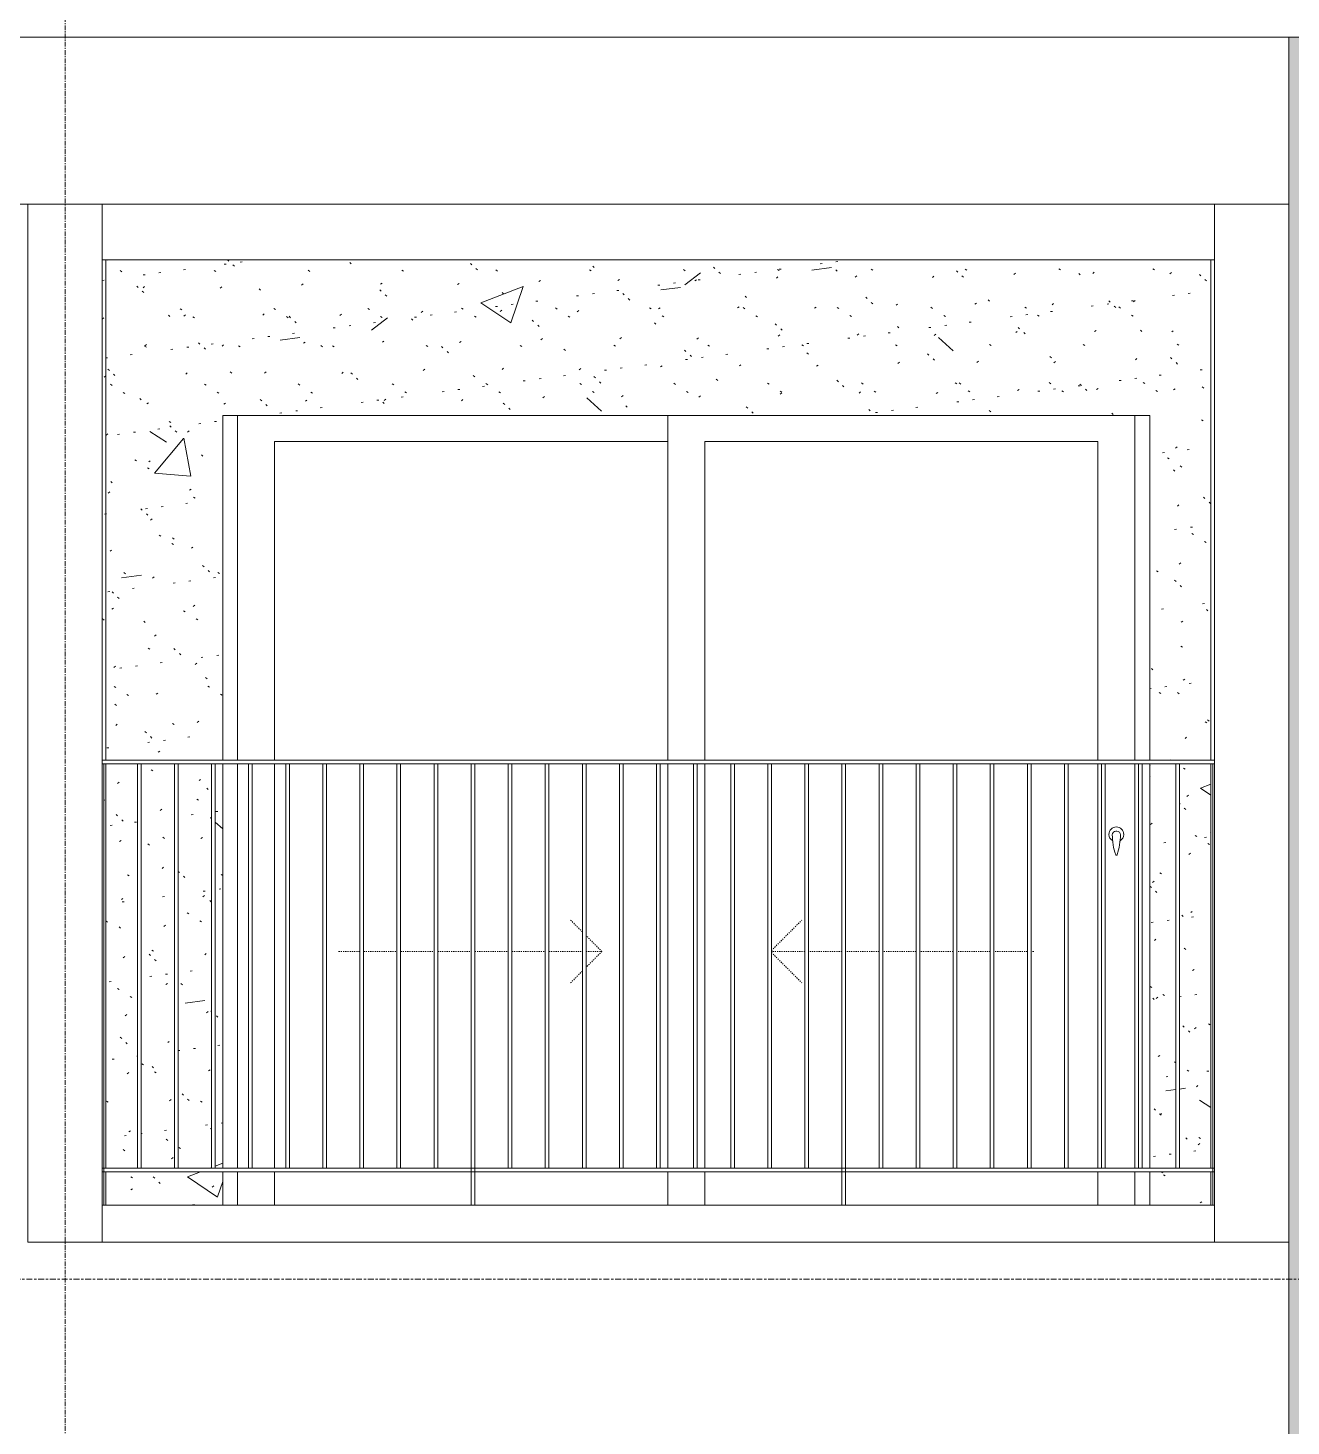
# Model space of a CAD drawing. Header units: millimetres. Extents: x -134153 to 99383, y -5233 to 35400.
# Drawn here: x 53159 to 56565, y 12004 to 15775 of the extents above; entities that cross this region are included whole.
import ezdxf

# ---------------------------------------------------------------- set-up
doc = ezdxf.new("R2010")
doc.units = ezdxf.units.MM
for name, pattern in [('Centre', [31.75, 6.35, -4.7625, 15.875, -4.7625]), ('Dash', [6, 3, -3]), ('Grid Line', [22.225, 12.7, -3.175, 3.175, -3.175])]:
    doc.linetypes.add(name, pattern=pattern)
for name, color, linetype, lineweight in [('0-2', 250, 'Continuous', 5), ('A-DOOR', 31, 'Continuous', 9), ('A-DOOR-FRAM', 31, 'Continuous', 9), ('A-DOOR-HDLN', 31, 'Dash', 9), ('A-FLOR-HRAL', 11, 'Continuous', 9), ('A-FLOR-LEVL-2', 51, 'Centre', 9), ('A-WALL', 113, 'Continuous', 9), ('A-WALL-PATT-1', 9, 'Continuous', 9), ('A-WALL-PATT-2', 111, 'Continuous', 5), ('I-WALL-1', 7, 'Continuous', 9), ('S-BEAM-1', 7, 'Continuous', 9), ('S-COLS', 52, 'Continuous', 9), ('S-GRID-1', 1, 'Grid Line', 9)]:
    doc.layers.add(name, color=color, linetype=linetype, lineweight=lineweight)
pattern_1 = [(50, (82572.6, 0), (1165.98, -102.01), [121.92, -1341.12]), (355, (82572.6, 0), (-225.554, 1222.76), [97.536, -1072.896]), (100.451, (82669.8, -8.5), (940.43, 1120.746), [103.616, -1139.776]), (46.184, (82572.6, 325.1), (1734.91, -269.07), [182.88, -2011.68]), (96.636, (82717.2, 302.7), (1519.38, 1583.54), [155.42, -1709.66]), (351.184, (82572.6, 325.1), (1519.4, 1583.52), [146.3, -1609.34]), (21, (82735.2, 243.8), (970.33, -654.498), [121.92, -1341.12]), (326, (82735.2, 243.8), (395.53, 1178.804), [97.536, -1072.896]), (71.451, (82816, 189.3), (1365.87, 524.296), [103.616, -1139.776]), (37.5, (82572.62, 0), (19.767, 541.153), [53.645, -1006.246, 53.645, -1035.507, -1076.96]), (37.5, (82572.62, 0), (19.767, 541.153), [-2149.043, 53.645, -1023.315]), (7.5, (82572.6, 0), (427.646, 641.156), [53.645, -567.334, 53.645, -981.862, -410.464]), (7.5, (82572.6, 0), (427.646, 641.156), [-1656.486, 53.645, -356.82]), (327.5, (82210.1, 0), (867.782, -36.665), [53.645, -352.755, 53.645, -1214.323, -1682.496]), (327.5, (82210.1, 0), (867.782, -36.665), [-1674.37, 53.645, -1628.85]), (317.5, (82047.56, 0), (948.028, 162.73), [53.645, -474.675, 53.645, -788.416, -1194.816]), (317.5, (82047.56, 0), (948.028, 162.73), [-1370.38, 53.645, -1141.17])]
pattern_2 = [(37.5, (82572.62, 0), (-5.1206, 156.6122), [5.364, -118.181, 5.364, -132.812, -132.08]), (37.5, (82572.62, 0), (-5.1206, 156.6122), [-261.722, 5.364, -126.716]), (7.5, (82572.62, 0), (143.847, 229.3842), [5.364, -61.285, 5.364, -105.989, -42.672]), (7.5, (82572.62, 0), (143.847, 229.3842), [-178.003, 5.364, -37.308]), (327.5, (82472.65, 0), (253.1176, 0.4601), [5.364, -35.276, 5.364, -140.94, -191.008]), (327.5, (82472.65, 0), (253.1176, 0.4601), [-186.944, 5.364, -185.644]), (317.5, (82472.65, 0), (244.338, 71.3376), [5.364, -14.956, 5.364, -90.546, -109.728]), (317.5, (82472.65, 0), (244.338, 71.3376), [-116.23, 5.364, -104.364])]

# ---------------------------------------------------------------- blocks, each defined once
blk = doc.blocks.new('NCV_TKTC_KET CAU_rvt-2-TKCS_MẶT ĐỨNG HƯỚNG NAM')
at = {"layer": 'S-BEAM-1'}
for p, q in [((95052.5, 15750.1), (95052.5, 15700)), ((95052.6, 15700), (95052.6, 15300)), ((94852.6, 15300), (86277.6, 15300)), ((95052.6, 15300), (94852.6, 15300)), ((91652.5, 12500), (91852.5, 12500)), ((91852.5, 12500), (94852.5, 12500)), ((94852.5, 12500), (95052.5, 12500)), ((95052.5, 12500), (95052.5, 12300)), ((95052.6, 12300), (95052.6, 11900))]:
    blk.add_line(p, q, dxfattribs=at)
blk = doc.blocks.new('NCV_TKTC_TANG 3 - 4_rvt-3-TKCS_MẶT ĐỨNG HƯỚNG NAM')
at = {"layer": 'A-WALL-PATT-1'}
h = blk.add_hatch(dxfattribs=at)
h.set_pattern_fill('FP_31', color=256, style=0, pattern_type=2)
h.set_pattern_definition(pattern_1)
h.paths.add_polyline_path([(91862.6, 12600), (91862.1, 12690), (91857.5, 12690), (91857.5, 12600), (91862.4, 12600)])
h.paths.add_polyline_path([(91862.6, 12700), (91862.6, 13790), (91857.5, 13790), (91857.5, 12700), (91862.1, 12700)])
h.paths.add_polyline_path([(91852.6, 13800), (91862.6, 13800), (91862.6, 15150), (91852.6, 15150), (91852.6, 14242.8)])
h = blk.add_hatch(dxfattribs=at)
h.set_pattern_fill('FP_32', color=256, style=0, pattern_type=2)
h.set_pattern_definition(pattern_2)
h.paths.add_polyline_path([(91862.6, 12600), (91862.1, 12690), (91857.5, 12690), (91857.5, 12600), (91862.4, 12600)])
h.paths.add_polyline_path([(91862.6, 12700), (91862.6, 13790), (91857.5, 13790), (91857.5, 12700), (91862.1, 12700)])
h.paths.add_polyline_path([(91852.6, 13800), (91862.6, 13800), (91862.6, 15150), (91852.6, 15150), (91852.6, 14242.8)])
h = blk.add_hatch(dxfattribs=at)
h.set_pattern_fill('FP_31', color=256, style=0, pattern_type=2)
h.set_pattern_definition(pattern_1)
h.paths.add_polyline_path([(91883.3, 12600), (92177.6, 12600), (92177.6, 12690), (91862.6, 12690), (91862.6, 12600), (91873.9, 12600)])
h.paths.add_polyline_path([(94677.6, 12600), (94842.6, 12600), (94842.6, 12690), (94677.6, 12690)])
h.paths.add_polyline_path([(91897.1, 12700), (91947.5, 12700), (91947.5, 13790), (91862.6, 13790), (91862.6, 12700), (91888.2, 12700)])
h.paths.add_polyline_path([(92177.6, 12700), (92177.6, 13790), (92157.5, 13790), (92157.5, 12700)])
h.paths.add_polyline_path([(92147.5, 12700), (92147.5, 13790), (92057.5, 13790), (92057.5, 12700)])
h.paths.add_polyline_path([(92047.5, 12700), (92047.5, 13790), (91957.5, 13790), (91957.5, 12700)])
h.paths.add_polyline_path([(94842.6, 12700), (94842.6, 13790), (94757.5, 13790), (94757.5, 12700), (94824.5, 12700)])
h.paths.add_polyline_path([(94677.6, 12700), (94747.5, 12700), (94747.5, 13790), (94677.6, 13790), (94677.6, 12818.6)])
h.paths.add_polyline_path([(92045, 13800), (92177.6, 13800), (92177.6, 14730), (94677.6, 14730), (94677.6, 13800), (94842.6, 13800), (94842.6, 15150), (91862.6, 15150), (91862.6, 13800)])
h = blk.add_hatch(dxfattribs=at)
h.set_pattern_fill('FP_32', color=256, style=0, pattern_type=2)
h.set_pattern_definition(pattern_2)
h.paths.add_polyline_path([(91883.3, 12600), (92177.6, 12600), (92177.6, 12690), (91862.6, 12690), (91862.6, 12600), (91873.9, 12600)])
h.paths.add_polyline_path([(94677.6, 12600), (94842.6, 12600), (94842.6, 12690), (94677.6, 12690)])
h.paths.add_polyline_path([(91897.1, 12700), (91947.5, 12700), (91947.5, 13790), (91862.6, 13790), (91862.6, 12700), (91888.2, 12700)])
h.paths.add_polyline_path([(92177.6, 12700), (92177.6, 13790), (92157.5, 13790), (92157.5, 12700)])
h.paths.add_polyline_path([(92147.5, 12700), (92147.5, 13790), (92057.5, 13790), (92057.5, 12700)])
h.paths.add_polyline_path([(92047.5, 12700), (92047.5, 13790), (91957.5, 13790), (91957.5, 12700)])
h.paths.add_polyline_path([(94842.6, 12700), (94842.6, 13790), (94757.5, 13790), (94757.5, 12700), (94824.5, 12700)])
h.paths.add_polyline_path([(94677.6, 12700), (94747.5, 12700), (94747.5, 13790), (94677.6, 13790), (94677.6, 12818.6)])
h.paths.add_polyline_path([(92045, 13800), (92177.6, 13800), (92177.6, 14730), (94677.6, 14730), (94677.6, 13800), (94842.6, 13800), (94842.6, 15150), (91862.6, 15150), (91862.6, 13800)])
at = {"layer": 'I-WALL-1'}
for p, q in [((91862.6, 15150), (91862.6, 13800)), ((94842.6, 13800), (94842.6, 15150)), ((92177.6, 13800), (92177.6, 14730)), ((92177.6, 14730), (94677.6, 14730)), ((94677.6, 14730), (94677.6, 13800)), ((91862.6, 13790), (91862.6, 12700)), ((92177.6, 12700), (92177.6, 13790)), ((94677.6, 13790), (94677.6, 12700)), ((94842.6, 12700), (94842.6, 13790)), ((91862.6, 12690), (91862.6, 12600)), ((92177.6, 12600), (92177.6, 12690)), ((94677.6, 12690), (94677.6, 12600)), ((94842.6, 12600), (94842.6, 12690))]:
    blk.add_line(p, q, dxfattribs=at)
blk = doc.blocks.new('DEG_02-DEG_03 - DEG_02-2500x2400mm-CỬA ĐI 02 CÁNH TRƯỢT-V256-TKCS_MẶT ĐỨNG HƯỚNG NAM')
at = {"layer": 'A-DOOR'}
for p, q in [((93377.6, 10400), (93377.6, 11330)), ((94637.6, 11330), (94637.6, 10400)), ((92317.6, 11260), (92317.6, 10400)), ((92317.6, 11260), (93377.6, 11260)), ((93477.6, 11260), (93477.6, 10400)), ((93477.6, 11260), (94537.6, 11260)), ((94537.6, 10400), (94537.6, 11260)), ((92317.6, 10390), (92317.6, 9300)), ((93377.6, 9300), (93377.6, 10390)), ((93477.6, 10390), (93477.6, 9300)), ((94537.6, 9300), (94537.6, 10390)), ((94637.6, 10390), (94637.6, 9300)), ((92317.6, 9290), (92317.6, 9200)), ((93377.6, 9200), (93377.6, 9290)), ((93477.6, 9290), (93477.6, 9200)), ((94537.6, 9200), (94537.6, 9290)), ((94637.6, 9290), (94637.6, 9200))]:
    blk.add_line(p, q, dxfattribs=at)
at = {"layer": 'A-DOOR', "flags": 128}
blk.add_lwpolyline([(94589.1, 10208.7), (94589.1, 10208.7), (94589, 10208.7), (94589, 10208.7), (94589, 10208.7), (94589, 10208.7), (94589, 10208.7), (94589, 10208.7), (94588.9, 10208.7), (94588.9, 10208.7), (94588.9, 10208.7), (94588.9, 10208.7), (94588.8, 10208.7), (94588.8, 10208.7), (94588.8, 10208.7), (94588.7, 10208.7), (94588.7, 10208.7), (94588.7, 10208.7), (94588.6, 10208.7), (94588.6, 10208.7), (94588.5, 10208.7), (94588.5, 10208.7), (94588.4, 10208.7), (94588.4, 10208.7), (94588.3, 10208.7), (94588.3, 10208.7), (94588.2, 10208.7), (94588.2, 10208.7), (94588.1, 10208.7), (94588.1, 10208.7), (94588, 10208.7), (94587.9, 10208.7), (94587.9, 10208.7), (94587.8, 10208.7), (94587.8, 10208.7), (94587.7, 10208.7), (94587.6, 10208.7), (94587.6, 10208.7), (94587.5, 10208.7), (94587.5, 10208.7), (94587.4, 10208.7), (94587.3, 10208.7), (94587.3, 10208.7), (94587.2, 10208.7), (94587.2, 10208.7), (94587.1, 10208.7), (94587.1, 10208.7), (94587, 10208.7), (94586.9, 10208.7), (94586.9, 10208.7), (94586.8, 10208.7), (94586.8, 10208.7), (94586.7, 10208.7), (94586.7, 10208.7), (94586.6, 10208.7), (94586.6, 10208.7), (94586.5, 10208.7), (94586.5, 10208.7), (94586.5, 10208.7), (94586.4, 10208.7), (94586.4, 10208.7), (94586.3, 10208.7), (94586.3, 10208.7), (94586.3, 10208.7), (94586.2, 10208.7), (94586.2, 10208.7), (94586.2, 10208.7), (94586.2, 10208.7), (94586.2, 10208.7), (94586.1, 10208.7), (94586.1, 10208.7), (94586.1, 10208.7), (94586.1, 10208.7), (94586.1, 10208.7), (94586.1, 10208.7), (94586.1, 10208.7)], dxfattribs=at)
at = {"layer": 'A-DOOR'}
for centre, radius, start, end in [((94587.6, 10200), 20, 0, 180), ((94587.6, 10200), 20, 180, 240), ((94586.1, 10199.2), 9.45, 90, 180), ((94741.4, 10199.2), 164.8, 180, 199.134), ((94589.1, 10199.2), 9.45, 0, 90), ((94433.8, 10199.2), 164.8, 340.866, 0), ((94587.6, 10200), 20, 300, 0), ((94587.9, 10146), 2.34, 199.134, 261.031), ((94587.2, 10146), 2.34, 278.969, 340.866)]:
    blk.add_arc(centre, radius, start, end, dxfattribs=at)
at = {"layer": 'A-DOOR-FRAM'}
for p, q in [((92217.6, 10400), (92217.6, 11330)), ((94637.6, 10400), (94637.6, 11330)), ((92217.6, 9300), (92217.6, 10390)), ((94637.6, 9300), (94637.6, 10390)), ((92217.6, 9200), (92217.6, 9290)), ((94637.6, 9200), (94637.6, 9290))]:
    blk.add_line(p, q, dxfattribs=at)
at = {"layer": 'A-DOOR-HDLN'}
for p, q in [((93147.5, 9937.1), (93115.5, 9969.1)), ((93657.5, 9886.9), (93739.7, 9969.1)), ((93200.3, 9884.2), (93157.5, 9927.1)), ((92490.3, 9884.2), (92547.5, 9884.2)), ((92557.5, 9884.2), (92647.5, 9884.2)), ((92657.5, 9884.2), (92747.5, 9884.2)), ((92757.5, 9884.2), (92847.5, 9884.2)), ((92857.5, 9884.2), (92947.5, 9884.2)), ((92957.5, 9884.2), (93047.5, 9884.2)), ((93057.5, 9884.2), (93147.5, 9884.2)), ((93200.3, 9884.2), (93157.5, 9841.4)), ((93157.5, 9884.2), (93200.3, 9884.2)), ((93747.5, 9884.2), (93657.5, 9884.2)), ((93657.5, 9881.5), (93739.7, 9799.4)), ((93847.5, 9884.2), (93757.5, 9884.2)), ((93947.5, 9884.2), (93857.5, 9884.2)), ((94047.5, 9884.2), (93957.5, 9884.2)), ((94147.5, 9884.2), (94057.5, 9884.2)), ((94247.5, 9884.2), (94157.5, 9884.2)), ((94347.5, 9884.2), (94257.5, 9884.2)), ((94364.8, 9884.2), (94357.5, 9884.2)), ((93147.5, 9831.4), (93115.5, 9799.4))]:
    blk.add_line(p, q, dxfattribs=at)
blk = doc.blocks.new('Railing - 10mm-1251313-TKCS_MẶT ĐỨNG HƯỚNG NAM')
at = {"layer": 'A-FLOR-HRAL'}
for p, q in [((52620.064287, 5900), (52620.064287, 6990)), ((52630.064287, 5900), (52630.064287, 6990))]:
    blk.add_line(p, q, dxfattribs=at)
blk = doc.blocks.new('Railing - 50 x 10mm-1251315-TKCS_MẶT ĐỨNG HƯỚNG NAM')
at = {"layer": 'A-FLOR-HRAL'}
for p, q in [((51697.564287, 5800), (51697.564287, 6990)), ((51707.564287, 6990), (51697.564287, 6990)), ((51707.564287, 5800), (51707.564287, 6990))]:
    blk.add_line(p, q, dxfattribs=at)
blk = doc.blocks.new('Railing - 50 x 10mm-V295-TKCS_MẶT ĐỨNG HƯỚNG NAM')
at = {"layer": 'A-FLOR-HRAL'}
for p in [(91852.6, 6990), (91857.5, 5800)]:
    blk.add_line(p, (91857.5, 6990), dxfattribs=at)
blk = doc.blocks.new('Railing - 50 x 10mm-V296-TKCS_MẶT ĐỨNG HƯỚNG NAM')
at = {"layer": 'A-FLOR-HRAL'}
for p, q in [((94847.5, 6990), (94852.6, 6990)), ((94847.5, 5800), (94847.5, 6990))]:
    blk.add_line(p, q, dxfattribs=at)
blk = doc.blocks.new('Railing - Railing-3816274-TKCS_MẶT ĐỨNG HƯỚNG NAM')
at = {"layer": 'A-FLOR-HRAL'}
for p, q in [((91852.6, 12700), (94852.5, 12700)), ((94852.5, 12690), (91852.6, 12690)), ((94852.5, 12700), (94852.5, 12690))]:
    blk.add_line(p, q, dxfattribs=at)
for name in ['Railing - 50 x 10mm-V295-TKCS_MẶT ĐỨNG HƯỚNG NAM', 'Railing - 50 x 10mm-V296-TKCS_MẶT ĐỨNG HƯỚNG NAM']:
    blk.add_blockref(name, (0, 6800))
at = {"extrusion": (0, 0, -1), "zscale": -1}
for name, p in [('Railing - 10mm-1251313-TKCS_MẶT ĐỨNG HƯỚNG NAM', (-144577.6, 6800)), ('Railing - 10mm-1251313-TKCS_MẶT ĐỨNG HƯỚNG NAM', (-144677.6, 6800)), ('Railing - 10mm-1251313-TKCS_MẶT ĐỨNG HƯỚNG NAM', (-144777.6, 6800)), ('Railing - 10mm-1251313-TKCS_MẶT ĐỨNG HƯỚNG NAM', (-144877.6, 6800)), ('Railing - 10mm-1251313-TKCS_MẶT ĐỨNG HƯỚNG NAM', (-144977.6, 6800)), ('Railing - 10mm-1251313-TKCS_MẶT ĐỨNG HƯỚNG NAM', (-145077.6, 6800)), ('Railing - 10mm-1251313-TKCS_MẶT ĐỨNG HƯỚNG NAM', (-145177.6, 6800)), ('Railing - 10mm-1251313-TKCS_MẶT ĐỨNG HƯỚNG NAM', (-145277.6, 6800)), ('Railing - 10mm-1251313-TKCS_MẶT ĐỨNG HƯỚNG NAM', (-145377.6, 6800)), ('Railing - 50 x 10mm-1251315-TKCS_MẶT ĐỨNG HƯỚNG NAM', (-144555.1, 6800)), ('Railing - 10mm-1251313-TKCS_MẶT ĐỨNG HƯỚNG NAM', (-145577.6, 6800)), ('Railing - 10mm-1251313-TKCS_MẶT ĐỨNG HƯỚNG NAM', (-145677.6, 6800)), ('Railing - 10mm-1251313-TKCS_MẶT ĐỨNG HƯỚNG NAM', (-145777.6, 6800)), ('Railing - 10mm-1251313-TKCS_MẶT ĐỨNG HƯỚNG NAM', (-145877.6, 6800)), ('Railing - 10mm-1251313-TKCS_MẶT ĐỨNG HƯỚNG NAM', (-145977.6, 6800)), ('Railing - 10mm-1251313-TKCS_MẶT ĐỨNG HƯỚNG NAM', (-146077.6, 6800)), ('Railing - 10mm-1251313-TKCS_MẶT ĐỨNG HƯỚNG NAM', (-146177.6, 6800)), ('Railing - 10mm-1251313-TKCS_MẶT ĐỨNG HƯỚNG NAM', (-146277.6, 6800)), ('Railing - 10mm-1251313-TKCS_MẶT ĐỨNG HƯỚNG NAM', (-146377.6, 6800)), ('Railing - 50 x 10mm-1251315-TKCS_MẶT ĐỨNG HƯỚNG NAM', (-145555.1, 6800)), ('Railing - 10mm-1251313-TKCS_MẶT ĐỨNG HƯỚNG NAM', (-146577.6, 6800)), ('Railing - 10mm-1251313-TKCS_MẶT ĐỨNG HƯỚNG NAM', (-146677.6, 6800)), ('Railing - 10mm-1251313-TKCS_MẶT ĐỨNG HƯỚNG NAM', (-146777.6, 6800)), ('Railing - 10mm-1251313-TKCS_MẶT ĐỨNG HƯỚNG NAM', (-146877.6, 6800)), ('Railing - 10mm-1251313-TKCS_MẶT ĐỨNG HƯỚNG NAM', (-146977.6, 6800)), ('Railing - 10mm-1251313-TKCS_MẶT ĐỨNG HƯỚNG NAM', (-147077.6, 6800)), ('Railing - 10mm-1251313-TKCS_MẶT ĐỨNG HƯỚNG NAM', (-147177.6, 6800)), ('Railing - 10mm-1251313-TKCS_MẶT ĐỨNG HƯỚNG NAM', (-147277.6, 6800)), ('Railing - 10mm-1251313-TKCS_MẶT ĐỨNG HƯỚNG NAM', (-147377.6, 6800))]:
    blk.add_blockref(name, p, dxfattribs=at)
blk = doc.blocks.new('Top Rail Type - Top Rail_Internal_-3816277-TKCS_MẶT ĐỨNG HƯỚNG NAM')
at = {"layer": 'A-FLOR-HRAL'}
for p, q in [((94852.5, 13800), (91852.6, 13800)), ((91852.6, 13790), (94852.5, 13790)), ((94852.5, 13800), (94852.5, 13790))]:
    blk.add_line(p, q, dxfattribs=at)

msp = doc.modelspace()

# ---------------------------------------------------------------- hatches: boundary and pattern name
at = {"layer": 'A-WALL-PATT-2'}
h = msp.add_hatch(color=256, dxfattribs=at)
h.paths.add_polyline_path([(57962.2, 12350), (60158.9, 12350), (60158.9, 15750), (56558.9, 15750), (56558.9, 12350), (56568.9, 12350)])
h.paths.add_polyline_path([(57558.9, 13400), (57558.9, 14800), (58958.9, 14800), (58958.9, 13400), (57599.8, 13400)])
h = msp.add_hatch(color=256, dxfattribs=at)
h.paths.add_polyline_path([(56568.9, 8950), (60158.9, 8950), (60158.9, 12350), (56558.9, 12350), (56558.9, 8950)])
h.paths.add_polyline_path([(57599.8, 10000), (57558.9, 10000), (57558.9, 11400), (58958.9, 11400), (58958.9, 10000), (57962.2, 10000)])

# ---------------------------------------------------------------- linework, layer by layer
at = {"layer": 'A-FLOR-LEVL-2'}
msp.add_line((-12769.4, 12400), (95658.9, 12400), dxfattribs=at)
at = {"layer": 'A-WALL'}
for p, q in [((45243.9, 15750), (60158.9, 15750)), ((53358.9, 15150), (56358.8, 15150)), ((56358.8, 15150), (56358.8, 13800)), ((56358.9, 12600), (53358.9, 12600))]:
    msp.add_line(p, q, dxfattribs=at)
at = {"layer": 'S-COLS'}
for p, q in [((53158.9, 15300), (53158.9, 12500)), ((53358.9, 12500), (53358.9, 15300)), ((56358.9, 15300), (56358.9, 12500)), ((56558.9, 12300), (56558.9, 15300))]:
    msp.add_line(p, q, dxfattribs=at)
at = {"layer": 'S-GRID-1'}
msp.add_line((53258.9, 856.3), (53258.9, 30285.9), dxfattribs=at)

# ---------------------------------------------------------------- block references
at = {"layer": '0-2'}
for name in ['NCV_TKTC_KET CAU_rvt-2-TKCS_MẶT ĐỨNG HƯỚNG NAM', 'NCV_TKTC_TANG 3 - 4_rvt-3-TKCS_MẶT ĐỨNG HƯỚNG NAM']:
    msp.add_blockref(name, (-38493.7, 0), dxfattribs=at)
at = {"layer": 'A-DOOR'}
msp.add_blockref('DEG_02-DEG_03 - DEG_02-2500x2400mm-CỬA ĐI 02 CÁNH TRƯỢT-V256-TKCS_MẶT ĐỨNG HƯỚNG NAM', (-38493.7, 3400), dxfattribs=at)
at = {"layer": 'A-FLOR-HRAL'}
for name in ['Top Rail Type - Top Rail_Internal_-3816277-TKCS_MẶT ĐỨNG HƯỚNG NAM', 'Railing - Railing-3816274-TKCS_MẶT ĐỨNG HƯỚNG NAM']:
    msp.add_blockref(name, (-38493.7, 0), dxfattribs=at)

doc.saveas('drawing.dxf')
